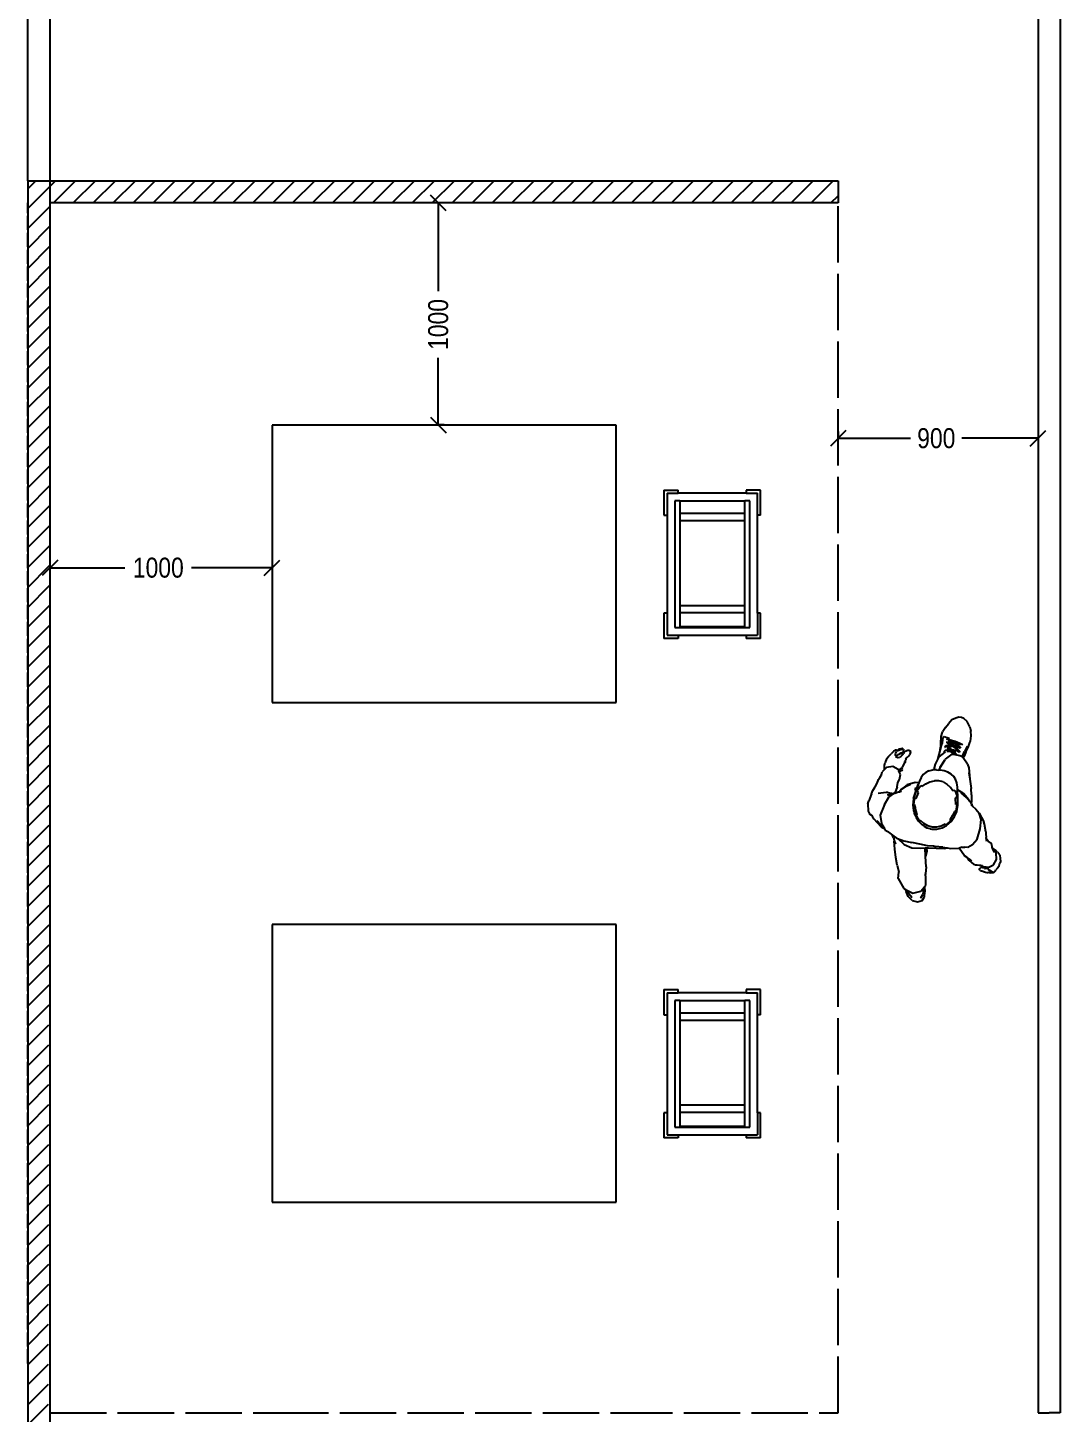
# Model space of a CAD drawing. Header units: millimetres. Extents: x -9564 to 48820, y -25359 to 24346.
# Drawn here: x 39041 to 43705, y -16585 to -10343 of the extents above; entities that cross this region are included whole.
import ezdxf

# ---------------------------------------------------------------- set-up
doc = ezdxf.new("R2010")
doc.units = ezdxf.units.MM
doc.header["$LTSCALE"] = 100
doc.linetypes.add('DASHED2', pattern=[0.762, 0.635, -0.127])
doc.linetypes.add('DASHEDX2', pattern=[3.048, 2.54, -0.508])
for name, color, linetype in [('Area proceso', 90, 'DASHEDX2'), ('Cotas secundarias', 81, 'Continuous'), ('Maquinas', 200, 'Continuous'), ('MUROS', 7, 'Continuous'), ('Personal', 20, 'Continuous'), ('Transporte semielaborado', 30, 'Continuous')]:
    doc.layers.add(name, color=color, linetype=linetype)
doc.styles.add('OpenSansCondensed-Light', font='OpenSansCondensed-Light.ttf')
doc.dimstyles.new('Cotas Mateo', dxfattribs={"dimtxt": 90, "dimasz": 70, "dimexe": 0.375, "dimexo": 0.125, "dimgap": 0.1, "dimtad": 1, "dimzin": 12, "dimdsep": 46, "dimtxsty": 'OpenSansCondensed-Light', "dimblk": 'OBLIQUE', "dimcen": 2.5, "dimazin": 3, "dimtfac": 0.5, "dimtmove": 2, "dimatfit": 3, "dimarcsym": 0})

# ---------------------------------------------------------------- blocks, each defined once
blk = doc.blocks.new('Bakery Trolley pl')
at = {"layer": 'Transporte semielaborado'}
for p, q in [((0.1804, 0.6253), (0.2371, 0.6253)), ((0.1804, 0.6253), (0.1804, 0.526)), ((0.2371, 0.6127), (0.1929, 0.6127)), ((0.1929, 0.526), (0.1929, 0.6127)), ((0.2371, 0.6127), (0.2371, 0.6253)), ((0.5048, 0.6127), (0.2371, 0.6127)), ((0.5048, 0.6127), (0.5048, 0.6253)), ((0.5048, 0.6253), (0.5615, 0.6253)), ((0.5489, 0.6127), (0.5048, 0.6127)), ((0.5489, 0.526), (0.5489, 0.6127)), ((0.5615, 0.526), (0.5615, 0.6253)), ((0.2229, 0.5827), (0.2229, 0.0827)), ((0.2429, 0.5827), (0.2229, 0.5827)), ((0.2429, 0.5827), (0.2429, 0.5798)), ((0.4989, 0.5827), (0.2429, 0.5827)), ((0.2429, 0.5798), (0.4989, 0.5798)), ((0.2429, 0.5798), (0.2429, 0.5245)), ((0.5189, 0.5827), (0.4989, 0.5827)), ((0.4989, 0.5798), (0.4989, 0.5827)), ((0.4989, 0.5245), (0.4989, 0.5798)), ((0.5189, 0.0827), (0.5189, 0.5827)), ((0.1804, 0.526), (0.1929, 0.526)), ((0.1929, 0.526), (0.1929, 0.1394)), ((0.2429, 0.5245), (0.4989, 0.5245)), ((0.2429, 0.5245), (0.2429, 0.4967)), ((0.2429, 0.4967), (0.4989, 0.4967)), ((0.2429, 0.4967), (0.2429, 0.1615)), ((0.4989, 0.4967), (0.4989, 0.5245)), ((0.4989, 0.1615), (0.4989, 0.4967)), ((0.5489, 0.526), (0.5615, 0.526)), ((0.5489, 0.1394), (0.5489, 0.526)), ((0.1804, 0.1394), (0.1929, 0.1394)), ((0.1804, 0.1394), (0.1804, 0.0402)), ((0.1929, 0.1394), (0.1929, 0.0527)), ((0.2429, 0.1615), (0.4989, 0.1615)), ((0.2429, 0.1615), (0.2429, 0.1325)), ((0.2429, 0.1325), (0.4989, 0.1325)), ((0.2429, 0.1325), (0.2429, 0.0827)), ((0.4989, 0.1325), (0.4989, 0.1615)), ((0.4989, 0.0827), (0.4989, 0.1325)), ((0.5615, 0.1394), (0.5489, 0.1394)), ((0.5489, 0.0527), (0.5489, 0.1394)), ((0.5615, 0.0402), (0.5615, 0.1394)), ((0.2229, 0.0827), (0.2429, 0.0827)), ((0.4989, 0.0827), (0.2429, 0.0827)), ((0.4989, 0.0827), (0.5189, 0.0827)), ((0.1804, 0.0402), (0.2371, 0.0402)), ((0.2371, 0.0527), (0.1929, 0.0527)), ((0.2371, 0.0402), (0.2371, 0.0527)), ((0.2371, 0.0527), (0.5048, 0.0527)), ((0.5048, 0.0527), (0.5048, 0.0402)), ((0.5489, 0.0527), (0.5048, 0.0527)), ((0.5615, 0.0402), (0.5048, 0.0402))]:
    blk.add_line(p, q, dxfattribs=at)
blk = doc.blocks.new('_OBLIQUE')
at = {"color": 0, "linetype": 'ByBlock'}
blk.add_line((-0.5, -0.5), (0.5, 0.5), dxfattribs=at)
blk = doc.blocks.new('*D56')
at = {"layer": 'Cotas secundarias', "color": 0, "lineweight": -2, "transparency": 16777216}
for p, q in [((39141.3, -12758.2), (39141.3, -12776.6)), ((39141.3, -12776.2), (39479, -12776.2)), ((40141.3, -12776.2), (39779.2, -12776.2)), ((40141.3, -12758.2), (40141.3, -12776.6))]:
    blk.add_line(p, q, dxfattribs=at)
at = {"layer": 'Defpoints', "color": 0, "transparency": 16777216}
for p in [(39141.3, -12758), (39141.3, -12776.2), (40141.3, -12758)]:
    blk.add_point(p, dxfattribs=at)
at = {"layer": 'Cotas secundarias', "color": 0, "lineweight": -2, "transparency": 16777216, "xscale": 70, "yscale": 70, "zscale": 70, "rotation": 180}
blk.add_blockref('_OBLIQUE', (39141.3, -12776.2), dxfattribs=at)
at = {"layer": 'Cotas secundarias', "color": 0, "lineweight": -2, "transparency": 16777216, "xscale": 70, "yscale": 70, "zscale": 70}
blk.add_blockref('_OBLIQUE', (40141.3, -12776.2), dxfattribs=at)
at = {"layer": 'Cotas secundarias', "color": 0, "transparency": 16777216, "insert": (39629.1, -12776.2), "char_height": 90, "attachment_point": 5, "style": 'OpenSansCondensed-Light'}
blk.add_mtext('1000', dxfattribs=at)
blk = doc.blocks.new('*D59')
at = {"layer": 'Cotas secundarias', "color": 0, "lineweight": -2, "transparency": 16777216}
for p, q in [((40916.2, -11133), (40889.6, -11133)), ((40890, -11133), (40890, -11530.1)), ((40890, -12133), (40890, -11830.3)), ((40916.2, -12133), (40889.6, -12133))]:
    blk.add_line(p, q, dxfattribs=at)
at = {"layer": 'Defpoints', "color": 0, "transparency": 16777216}
for p in [(40890, -11133), (40916.3, -11133), (40916.3, -12133)]:
    blk.add_point(p, dxfattribs=at)
at = {"layer": 'Cotas secundarias', "color": 0, "lineweight": -2, "transparency": 16777216, "xscale": 70, "yscale": 70, "zscale": 70}
for p, rotation in [((40890, -11133), 90), ((40890, -12133), 270)]:
    blk.add_blockref('_OBLIQUE', p, dxfattribs=dict(at, rotation=rotation))
at = {"layer": 'Cotas secundarias', "color": 0, "transparency": 16777216, "insert": (40890, -11680.2), "char_height": 90, "attachment_point": 5, "rotation": 90, "style": 'OpenSansCondensed-Light'}
blk.add_mtext('1000', dxfattribs=at)
blk = doc.blocks.new('*D60')
at = {"layer": 'Cotas secundarias', "color": 0, "lineweight": -2, "transparency": 16777216}
for p, q in [((42691.3, -12162.3), (42691.3, -12193.2)), ((43591.3, -12162.3), (43591.3, -12193.2)), ((42691.3, -12192.9), (43017.2, -12192.9)), ((43591.3, -12192.9), (43248.8, -12192.9))]:
    blk.add_line(p, q, dxfattribs=at)
at = {"layer": 'Defpoints', "color": 0, "transparency": 16777216}
for p in [(42691.3, -12162.2), (43591.3, -12162.2), (43591.3, -12192.9)]:
    blk.add_point(p, dxfattribs=at)
at = {"layer": 'Cotas secundarias', "color": 0, "lineweight": -2, "transparency": 16777216, "xscale": 70, "yscale": 70, "zscale": 70, "rotation": 180}
blk.add_blockref('_OBLIQUE', (42691.3, -12192.9), dxfattribs=at)
at = {"layer": 'Cotas secundarias', "color": 0, "lineweight": -2, "transparency": 16777216, "xscale": 70, "yscale": 70, "zscale": 70}
blk.add_blockref('_OBLIQUE', (43591.3, -12192.9), dxfattribs=at)
at = {"layer": 'Cotas secundarias', "color": 0, "transparency": 16777216, "insert": (43133, -12192.9), "char_height": 90, "attachment_point": 5, "style": 'OpenSansCondensed-Light'}
blk.add_mtext('900', dxfattribs=at)

msp = doc.modelspace()

# ---------------------------------------------------------------- hatches: boundary and pattern name
at = {"layer": 'Maquinas', "linetype": 'DASHED2', "true_color": 0xffffff}
h = msp.add_hatch(dxfattribs=at)
h.set_pattern_fill('ANSI31', scale=20)
h.paths.add_polyline_path([(39141.278, -17532.536), (39134.174, -17532.536), (39134.174, -16952.536), (39141.278, -11133.035), (42691.278, -11133.035), (42691.278, -11083.035), (42691.278, -11033.035), (39041.278, -11033.035), (39041.278, -20626.833), (39036.726, -22006.953), (43953.695, -22006.953), (43953.695, -21906.953), (39141.278, -21906.953)])

# ---------------------------------------------------------------- linework, layer by layer
for p, q in [((43691.278, -8333.035), (43691.278, -16583.035)), ((43591.278, -8383.035), (43591.278, -10534.09)), ((39141.278, -9201.125), (39141.278, -11133.035)), ((39041.278, -11033.035), (39041.278, -10133.035)), ((43591.278, -10534.09), (43591.278, -16104.857)), ((39041.278, -11033.035), (42691.278, -11033.035)), ((39041.278, -11033.035), (39041.278, -20626.833)), ((39141.278, -11133.035), (39141.278, -21906.953)), ((42691.278, -11133.035), (39141.278, -11133.035)), ((43591.278, -16104.857), (43591.278, -16583.035)), ((43591.278, -16583.035), (43641.278, -16583.035)), ((43691.278, -16583.035), (43641.278, -16583.035))]:
    msp.add_line(p, q)
at = {"linetype": 'DASHED2'}
for p, q in [((42691.278, -11033.035), (42691.278, -11083.035)), ((42691.278, -11083.035), (42691.278, -11133.035))]:
    msp.add_line(p, q, dxfattribs=at)
msp.add_lwpolyline([(39041.278, -11483.014), (39041.278, -15138.881)])
at = {"layer": 'Area proceso', "color": 3}
for p, q in [((42691.278, -16583.035), (42691.278, -11133.035)), ((39141.278, -16583.035), (40141.278, -16583.035)), ((40141.278, -16583.035), (41691.278, -16583.035)), ((41691.278, -16583.035), (42691.278, -16583.035))]:
    msp.add_line(p, q, dxfattribs=at)
at = {"layer": 'Maquinas'}
for p, q in [((41691.278, -12133.035), (40141.278, -12133.035)), ((40141.278, -12133.035), (40141.278, -13383.035)), ((41691.278, -13383.035), (41691.278, -12133.035)), ((40141.278, -13383.035), (41691.278, -13383.035)), ((41691.278, -14383.035), (40141.278, -14383.035)), ((40141.278, -14383.035), (40141.278, -15633.035)), ((41691.278, -15633.035), (41691.278, -14383.035)), ((40141.278, -15633.035), (41691.278, -15633.035))]:
    msp.add_line(p, q, dxfattribs=at)
at = {"layer": 'MUROS', "linetype": 'DASHED2'}
msp.add_line((39041.278, -16359.976), (39041.278, -11133.035), dxfattribs=at)
at = {"layer": 'Personal'}
for p, q in [((43174.84, -13495.614), (43188.492, -13478.339)), ((43203.326, -13461.172), (43188.492, -13478.339)), ((43221.266, -13452.98), (43203.326, -13461.172)), ((43234.932, -13449.525), (43221.266, -13452.98)), ((43246.316, -13450.813), (43234.932, -13449.525)), ((43256.838, -13455.7), (43246.316, -13450.813)), ((43272.787, -13469.241), (43256.838, -13455.7)), ((43284.726, -13492.152), (43272.787, -13469.241)), ((43154.214, -13566.163), (43154.817, -13535.512)), ((43154.817, -13535.512), (43161.128, -13516.548)), ((43161.023, -13565.299), (43164.592, -13540.902)), ((43161.128, -13516.548), (43162.704, -13513.449)), ((43174.84, -13495.614), (43162.704, -13513.449)), ((43164.592, -13540.902), (43170.694, -13536.774)), ((43170.694, -13536.774), (43183.871, -13541.563)), ((43191.786, -13546.12), (43183.871, -13541.563)), ((43284.726, -13492.152), (43288.394, -13512.622)), ((43287.498, -13556.619), (43289.708, -13532.894)), ((43289.708, -13532.894), (43288.394, -13512.622)), ((42939.06, -13604.624), (42932.798, -13611.323)), ((42942.078, -13601.493), (42939.06, -13604.624)), ((42942.078, -13601.493), (42947.32, -13598.044)), ((42953.158, -13597.965), (42947.32, -13598.044)), ((42950.33, -13611.126), (42954.189, -13604.338)), ((42953.158, -13597.965), (42958.107, -13596.96)), ((42956.206, -13601.109), (42954.189, -13604.338)), ((42959.629, -13600.127), (42956.206, -13601.109)), ((42962.991, -13594.543), (42958.107, -13596.96)), ((42964.944, -13598.489), (42959.629, -13600.127)), ((42967.209, -13593.68), (42962.991, -13594.543)), ((42969.845, -13596.661), (42964.944, -13598.489)), ((42971.052, -13592.927), (42967.209, -13593.68)), ((42972.825, -13595.764), (42969.845, -13596.661)), ((42974.593, -13591.859), (42971.052, -13592.927)), ((42976.235, -13595.395), (42972.825, -13595.764)), ((42975.524, -13591.121), (42974.593, -13591.859)), ((42975.788, -13591.499), (42974.593, -13591.859)), ((42975.524, -13591.121), (42978.639, -13590.639)), ((42981.152, -13594.132), (42976.235, -13595.395)), ((42980.967, -13590.888), (42978.639, -13590.639)), ((42984.348, -13593.522), (42980.967, -13590.888)), ((42984.348, -13593.522), (42981.152, -13594.132)), ((42982.964, -13606.567), (42985.403, -13604.383)), ((42985.27, -13594.605), (42984.348, -13593.522)), ((42985.27, -13594.605), (42986.887, -13598.393)), ((42985.403, -13604.383), (42985.934, -13601.668)), ((42986.887, -13598.393), (42985.934, -13601.668)), ((42985.934, -13601.668), (42986.454, -13599.013)), ((42990.38, -13605.762), (42994.674, -13602.341)), ((42994.674, -13602.341), (42999.977, -13599.323)), ((42999.977, -13599.323), (43004.708, -13597.596)), ((43004.708, -13597.596), (43009.982, -13597.196)), ((43009.982, -13597.196), (43015.809, -13600.732)), ((43016.233, -13603.663), (43015.62, -13601.105)), ((43015.809, -13600.732), (43016.233, -13603.663)), ((43017.074, -13607.177), (43016.233, -13603.663)), ((43149.831, -13594.382), (43138.17, -13640.208)), ((43149.831, -13594.382), (43153.315, -13578.935)), ((43153.805, -13583.948), (43149.831, -13594.382)), ((43153.315, -13578.935), (43154.214, -13566.163)), ((43153.315, -13578.935), (43154.628, -13573.112)), ((43153.805, -13583.948), (43161.023, -13565.299)), ((43155.541, -13566.165), (43154.628, -13573.112)), ((43154.628, -13573.112), (43156.097, -13566.598)), ((43168.213, -13603.259), (43168.203, -13607.174)), ((43168.587, -13602.227), (43168.213, -13603.259)), ((43168.596, -13603.38), (43168.5, -13603.35)), ((43172.794, -13599.547), (43168.587, -13602.227)), ((43173.667, -13604.679), (43171.706, -13606.257)), ((43172.071, -13580.519), (43172.064, -13581.456)), ((43172.064, -13581.456), (43172.095, -13584.629)), ((43172.123, -13581.466), (43172.064, -13581.456)), ((43176.041, -13578.025), (43172.071, -13580.519)), ((43172.095, -13584.629), (43173.544, -13584.835)), ((43182.744, -13597.667), (43172.794, -13599.547)), ((43175.169, -13583.757), (43174.477, -13584.165)), ((43178.041, -13582.037), (43175.169, -13583.757)), ((43187.024, -13576.483), (43176.041, -13578.025)), ((43180.649, -13563.378), (43177.169, -13563.81)), ((43186.624, -13580.82), (43178.041, -13582.037)), ((43179.138, -13548.078), (43179.03, -13548.358)), ((43181.98, -13549.009), (43179.138, -13548.078)), ((43180.273, -13603.62), (43179.954, -13603.674)), ((43180.314, -13603.628), (43180.273, -13603.62)), ((43181.208, -13603.46), (43180.314, -13603.628)), ((43188.31, -13563.571), (43180.649, -13563.378)), ((43181.208, -13603.46), (43181.121, -13603.79)), ((43188.944, -13602.139), (43181.208, -13603.46)), ((43190.376, -13551.155), (43181.98, -13549.009)), ((43200.675, -13605.919), (43182.071, -13603.816)), ((43182.459, -13566.578), (43182.268, -13566.601)), ((43185.504, -13566.631), (43182.459, -13566.578)), ((43186.312, -13584.211), (43182.744, -13597.667)), ((43188.45, -13596.589), (43182.744, -13597.667)), ((43186.624, -13580.82), (43186.312, -13584.211)), ((43193.249, -13579.881), (43186.624, -13580.82)), ((43187.932, -13566.648), (43187.024, -13576.483)), ((43192.594, -13575.701), (43187.024, -13576.483)), ((43197.108, -13566.833), (43188.152, -13566.677)), ((43198.719, -13591.688), (43188.163, -13586.075)), ((43189.735, -13554.586), (43188.31, -13563.571)), ((43196.362, -13563.773), (43188.31, -13563.571)), ((43197.158, -13595.901), (43188.45, -13596.589)), ((43202.273, -13601.096), (43188.944, -13602.139)), ((43190.238, -13591.768), (43196.87, -13595.608)), ((43191.786, -13546.12), (43190.376, -13551.155)), ((43195.538, -13552.474), (43190.376, -13551.155)), ((43195.259, -13556.317), (43190.666, -13555.04)), ((43199.073, -13572.113), (43192.114, -13569.541)), ((43192.594, -13575.701), (43198.679, -13575.722)), ((43194.704, -13559.019), (43192.691, -13558.111)), ((43193.249, -13579.881), (43206.421, -13579.972)), ((43206.944, -13563.84), (43194.704, -13559.019)), ((43216.715, -13561.725), (43195.259, -13556.317)), ((43217.53, -13558.211), (43195.538, -13552.474)), ((43202.084, -13564.32), (43196.362, -13563.773)), ((43197.158, -13595.901), (43196.87, -13595.608)), ((43211.23, -13567.98), (43197.108, -13566.833)), ((43202.551, -13595.476), (43197.158, -13595.901)), ((43198.679, -13575.722), (43197.735, -13575.334)), ((43198.679, -13575.722), (43198.731, -13575.751)), ((43202.551, -13595.476), (43198.719, -13591.688)), ((43198.731, -13575.751), (43206.244, -13575.811)), ((43206.244, -13575.811), (43199.073, -13572.113)), ((43210.169, -13565.092), (43202.084, -13564.32)), ((43203.766, -13600.979), (43202.273, -13601.096)), ((43208.507, -13607.426), (43202.273, -13601.096)), ((43204.277, -13595.339), (43202.551, -13595.476)), ((43208.137, -13601.806), (43203.766, -13600.979)), ((43204.277, -13595.339), (43220.457, -13598.6)), ((43206.244, -13575.811), (43207.972, -13575.825)), ((43206.421, -13579.972), (43211.038, -13582.507)), ((43206.421, -13579.972), (43207.698, -13579.981)), ((43210.169, -13565.092), (43206.944, -13563.84)), ((43208.447, -13580.202), (43207.698, -13579.981)), ((43222.895, -13580.23), (43207.972, -13575.825)), ((43209.15, -13601.998), (43208.923, -13601.773)), ((43218.381, -13603.744), (43209.15, -13601.998)), ((43218.385, -13611.125), (43209.15, -13601.998)), ((43212.102, -13565.277), (43210.169, -13565.092)), ((43224.362, -13595.043), (43211.038, -13582.507)), ((43212.244, -13568.062), (43211.23, -13567.98)), ((43212.102, -13565.277), (43227.787, -13568.737)), ((43215.996, -13568.919), (43212.244, -13568.062)), ((43216.452, -13582.563), (43214.6, -13580.913)), ((43221.511, -13584.056), (43216.452, -13582.563)), ((43226.684, -13591.683), (43216.452, -13582.563)), ((43237.398, -13570.228), (43216.715, -13561.725)), ((43239.198, -13567.235), (43217.53, -13558.211)), ((43220.56, -13604.326), (43218.381, -13603.744)), ((43218.791, -13571.25), (43218.876, -13571.285)), ((43230.424, -13579.423), (43218.876, -13571.285)), ((43230.656, -13601.797), (43220.457, -13598.6)), ((43222.13, -13570.319), (43221.282, -13569.757)), ((43225.864, -13586), (43221.511, -13584.056)), ((43226.45, -13571.305), (43222.13, -13570.319)), ((43232.704, -13577.323), (43222.13, -13570.319)), ((43237.486, -13587.155), (43222.895, -13580.23)), ((43230.656, -13601.797), (43224.362, -13595.043)), ((43226.45, -13571.305), (43230.08, -13572.478)), ((43238.805, -13604.023), (43226.684, -13591.683)), ((43227.787, -13568.737), (43237.719, -13571.465)), ((43232.477, -13588.954), (43228.581, -13587.213)), ((43241.369, -13588.742), (43230.424, -13579.423)), ((43235.307, -13606.788), (43230.656, -13601.797)), ((43244.189, -13586.81), (43232.704, -13577.323)), ((43243.618, -13573.704), (43237.398, -13570.228)), ((43237.486, -13587.155), (43238.358, -13587.558)), ((43239.945, -13606.853), (43238.805, -13604.023)), ((43250.808, -13573.633), (43239.198, -13567.235)), ((43241.369, -13588.742), (43241.76, -13589.259)), ((43245.771, -13588.617), (43244.189, -13586.81)), ((43249.86, -13627.332), (43260.338, -13603.275)), ((43250.14, -13627.724), (43261.093, -13605.354)), ((43252.501, -13574.81), (43250.808, -13573.633)), ((43272.559, -13579.161), (43260.338, -13603.275)), ((43266.06, -13606.64), (43278.259, -13580.94)), ((43278.259, -13580.94), (43284.641, -13563.868)), ((43284.641, -13563.868), (43287.498, -13556.619)), ((43284.641, -13563.868), (43285.969, -13560.314)), ((42899.819, -13676.897), (42900.481, -13665.117)), ((42900.481, -13665.117), (42901.443, -13660.091)), ((42900.481, -13665.117), (42901.344, -13660.205)), ((42901.344, -13660.205), (42901.486, -13659.867)), ((42901.344, -13660.205), (42901.443, -13660.091)), ((42901.443, -13660.091), (42901.486, -13659.867)), ((42901.486, -13659.867), (42902.79, -13653.05)), ((42909.515, -13635.979), (42902.79, -13653.05)), ((42909.515, -13635.979), (42917.847, -13626.149)), ((42917.847, -13626.149), (42929.711, -13613.628)), ((42932.798, -13611.323), (42929.711, -13613.628)), ((42950.33, -13611.126), (42948.88, -13612.97)), ((42949.484, -13621.164), (42948.88, -13612.97)), ((42955.615, -13629.252), (42949.484, -13621.164)), ((42949.966, -13627.239), (42955.615, -13629.252)), ((42955.4, -13625.275), (42954.499, -13619.346)), ((42955.4, -13625.275), (42958.919, -13619.201)), ((42955.893, -13628.514), (42955.4, -13625.275)), ((42955.615, -13629.252), (42956.873, -13629.7)), ((42956.873, -13629.7), (42955.893, -13628.514)), ((42956.873, -13629.7), (42958.692, -13630.348)), ((42960.561, -13628.747), (42958.692, -13630.348)), ((42958.692, -13630.348), (42961.323, -13631.285)), ((42959.107, -13618.743), (42958.919, -13619.201)), ((42959.887, -13616.843), (42959.107, -13618.743)), ((42962.812, -13617.35), (42959.107, -13618.743)), ((42961.236, -13631.32), (42961.323, -13631.285)), ((42961.323, -13631.285), (42968.175, -13628.594)), ((42962.812, -13617.35), (42966.024, -13615.154)), ((42966.024, -13615.154), (42968.803, -13613.255)), ((42967.239, -13614.992), (42966.024, -13615.154)), ((42973.219, -13613.641), (42967.239, -13614.992)), ((42973.309, -13625.721), (42968.175, -13628.594)), ((42969.376, -13612.652), (42968.803, -13613.255)), ((42972.043, -13609.848), (42969.376, -13612.652)), ((42971.616, -13612.174), (42969.376, -13612.652)), ((42975.384, -13610.742), (42971.616, -13612.174)), ((42977.035, -13612.799), (42973.219, -13613.641)), ((42979.487, -13620.587), (42973.309, -13625.721)), ((42978.001, -13609.747), (42975.384, -13610.742)), ((42975.576, -13610.774), (42975.384, -13610.742)), ((42975.576, -13610.774), (42978.898, -13613.126)), ((42978.898, -13613.126), (42977.035, -13612.799)), ((42982.964, -13606.567), (42978.001, -13609.747)), ((42978.898, -13613.126), (42980.953, -13616.887)), ((42979.487, -13620.587), (42980.371, -13619.253)), ((42980.324, -13674.4), (42988.425, -13660.106)), ((42980.371, -13619.253), (42983.093, -13615.142)), ((42980.953, -13616.887), (42980.371, -13619.253)), ((42983.093, -13615.142), (42984.828, -13612.352)), ((42986.75, -13609.827), (42984.828, -13612.352)), ((42990.38, -13605.762), (42986.75, -13609.827)), ((42988.425, -13660.106), (42989.356, -13656.471)), ((42989.356, -13656.471), (42991.064, -13649.802)), ((42990.433, -13655.858), (42989.356, -13656.471)), ((42992.377, -13652.547), (42990.433, -13655.858)), ((42991.064, -13649.802), (42992.153, -13647.79)), ((42991.064, -13649.802), (42991.127, -13649.564)), ((42992.148, -13647.741), (42992.274, -13647.567)), ((42992.148, -13647.741), (42992.153, -13647.79)), ((42992.153, -13647.79), (42992.251, -13648.66)), ((42992.267, -13647.528), (42993.11, -13646.022)), ((42992.267, -13647.528), (42992.274, -13647.567)), ((42992.274, -13647.567), (42992.478, -13648.658)), ((42992.478, -13648.658), (42992.377, -13652.547)), ((42993.11, -13646.022), (42995.589, -13640.551)), ((42996.291, -13636.799), (42995.589, -13640.551)), ((42996.291, -13636.799), (42997.89, -13634.217)), ((42996.503, -13635.667), (42996.291, -13636.799)), ((42997.89, -13634.217), (43002.472, -13629.774)), ((43002.472, -13629.774), (43004.633, -13627.741)), ((43010.066, -13622.709), (43004.633, -13627.741)), ((43010.066, -13622.709), (43012.517, -13618.519)), ((43014.033, -13615.565), (43012.517, -13618.519)), ((43015.941, -13611.718), (43014.033, -13615.565)), ((43017.074, -13607.177), (43015.941, -13611.718)), ((43127.549, -13661.122), (43123.266, -13676.707)), ((43138.17, -13640.208), (43127.549, -13661.122)), ((43144.153, -13628.426), (43138.17, -13640.208)), ((43171.496, -13606.378), (43144.153, -13628.426)), ((43149.776, -13675.996), (43163.332, -13655.177)), ((43150.97, -13674.648), (43173.309, -13639.856)), ((43163.211, -13655.28), (43163.332, -13655.177)), ((43163.332, -13655.177), (43173.309, -13639.856)), ((43168.203, -13607.174), (43168.804, -13607.324)), ((43171.706, -13606.257), (43171.496, -13606.378)), ((43174.485, -13638.033), (43173.309, -13639.856)), ((43174.485, -13638.033), (43204.926, -13615.934)), ((43216.002, -13617.61), (43200.675, -13605.919)), ((43204.926, -13615.934), (43216.002, -13617.61)), ((43215.833, -13615.226), (43208.507, -13607.426)), ((43216.187, -13615.225), (43208.507, -13607.426)), ((43217.927, -13617.902), (43215.833, -13615.226)), ((43216.002, -13617.61), (43217.927, -13617.902)), ((43217.927, -13617.902), (43224.753, -13618.935)), ((43224.753, -13618.935), (43218.385, -13611.125)), ((43224.753, -13618.935), (43238.634, -13621.037)), ((43235.307, -13606.788), (43235.997, -13608.631)), ((43238.634, -13621.037), (43247.715, -13624.333)), ((43249.86, -13627.332), (43247.715, -13624.333)), ((43250.14, -13627.724), (43249.86, -13627.332)), ((43253.532, -13632.466), (43250.14, -13627.724)), ((43253.679, -13632.185), (43253.532, -13632.466)), ((43253.688, -13632.684), (43253.532, -13632.466)), ((43256.657, -13627.283), (43253.688, -13632.684)), ((43274.068, -13661.181), (43253.688, -13632.684)), ((43266.06, -13606.64), (43256.657, -13627.283)), ((43274.068, -13661.181), (43280.088, -13677.717)), ((42866.516, -13746.48), (42873.471, -13730.201)), ((42873.471, -13730.201), (42878.538, -13720.896)), ((42878.538, -13720.896), (42885.715, -13708.857)), ((42885.715, -13708.857), (42889.382, -13695.015)), ((42899.847, -13684.608), (42889.382, -13695.015)), ((42899.982, -13682.79), (42899.819, -13676.897)), ((42908.766, -13675.739), (42899.847, -13684.608)), ((42899.847, -13684.608), (42899.982, -13682.79)), ((42899.982, -13682.79), (42900.062, -13681.708)), ((42936.876, -13671.99), (42908.766, -13675.739)), ((42962.065, -13684.498), (42936.876, -13671.99)), ((42960.502, -13743.804), (42966.846, -13729.812)), ((42963.833, -13688.906), (42962.065, -13684.498)), ((42963.833, -13688.906), (42969.444, -13685.203)), ((42964.72, -13691.118), (42963.833, -13688.906)), ((42964.72, -13691.118), (42969.444, -13685.203)), ((42965.029, -13691.891), (42964.72, -13691.118)), ((42965.404, -13691.959), (42965.029, -13691.891)), ((42971.443, -13707.889), (42965.029, -13691.891)), ((42965.404, -13691.959), (42972.44, -13691.7)), ((42966.846, -13729.812), (42971.443, -13707.889)), ((42969.444, -13685.203), (42975.614, -13679.076)), ((42978.084, -13689.698), (42972.44, -13691.7)), ((42975.614, -13679.076), (42975.925, -13678.768)), ((42978.882, -13680.572), (42975.614, -13679.076)), ((42975.925, -13678.768), (42980.324, -13674.4)), ((42977.754, -13679.6), (42975.925, -13678.768)), ((42977.754, -13679.6), (42978.882, -13680.572)), ((42978.084, -13689.698), (42980.129, -13684.682)), ((42980.129, -13684.682), (42978.882, -13680.572)), ((43064.186, -13721.425), (43057.177, -13737.543)), ((43064.458, -13720.947), (43057.51, -13737.025)), ((43064.186, -13721.425), (43064.458, -13720.947)), ((43074.286, -13707.422), (43064.458, -13720.947)), ((43073.969, -13707.682), (43064.458, -13720.947)), ((43074.286, -13707.422), (43073.969, -13707.682)), ((43086.003, -13697.806), (43074.286, -13707.422)), ((43100.076, -13691.133), (43086.003, -13697.806)), ((43100.076, -13691.133), (43117.511, -13686.956)), ((43122.203, -13686.852), (43117.511, -13686.956)), ((43123.266, -13676.707), (43122.203, -13686.852)), ((43133.913, -13686.581), (43122.203, -13686.852)), ((43133.991, -13686.589), (43133.913, -13686.581)), ((43133.991, -13686.589), (43144.305, -13687.134)), ((43144.305, -13687.134), (43144.426, -13686.377)), ((43151.868, -13687.533), (43144.305, -13687.134)), ((43149.776, -13675.996), (43144.761, -13686.128)), ((43168.135, -13691.485), (43151.868, -13687.533)), ((43184.944, -13696.978), (43168.135, -13691.485)), ((43199.554, -13705.446), (43184.944, -13696.978)), ((43211.913, -13716.545), (43199.554, -13705.446)), ((43220.206, -13728.838), (43211.913, -13716.545)), ((43225.807, -13744.955), (43220.206, -13728.838)), ((43280.017, -13699.092), (43284.23, -13728.653)), ((43280.088, -13677.717), (43284.23, -13728.653)), ((43284.23, -13728.653), (43290.212, -13770.629)), ((42841.413, -13794.502), (42847.435, -13779.252)), ((42847.435, -13779.252), (42857.427, -13763.269)), ((42857.427, -13763.269), (42866.516, -13746.48)), ((42871.338, -13791.396), (42907.772, -13786.388)), ((42907.772, -13786.388), (42913.895, -13786.46)), ((42913.895, -13786.46), (42924.144, -13791.73)), ((42924.144, -13791.73), (42917.834, -13790.134)), ((42919.099, -13808.979), (42944.617, -13791.316)), ((42931.5, -13793.589), (42924.144, -13791.73)), ((42944.617, -13791.316), (42934.611, -13794.45)), ((42944.617, -13791.316), (42946.655, -13790.724)), ((42946.655, -13790.724), (42947.476, -13786.086)), ((42946.655, -13790.724), (42946.82, -13790.676)), ((42950.542, -13778.862), (42946.82, -13790.676)), ((42946.82, -13790.676), (42962.574, -13786.099)), ((42956.768, -13762.832), (42950.542, -13778.862)), ((42956.768, -13762.832), (42960.502, -13743.804)), ((42962.574, -13786.099), (42966.738, -13784.813)), ((42974.583, -13775.105), (42966.738, -13784.813)), ((42966.738, -13784.813), (42970.324, -13783.706)), ((42970.324, -13783.706), (42976.635, -13779.081)), ((42970.324, -13783.706), (42975.681, -13782.053)), ((43002.531, -13753.892), (42974.583, -13775.105)), ((42991.252, -13764.183), (42974.583, -13775.105)), ((43016.493, -13751.861), (42991.252, -13764.183)), ((43037.525, -13744.051), (43002.531, -13753.892)), ((43030.992, -13816.071), (43042.099, -13779.908)), ((43040.932, -13783.547), (43030.992, -13816.071)), ((43045.182, -13770.84), (43037.087, -13769.933)), ((43037.087, -13769.933), (43040.932, -13783.547)), ((43054.693, -13744.077), (43037.525, -13744.051)), ((43041.92, -13780.314), (43040.932, -13783.547)), ((43050.903, -13790.204), (43041.612, -13815.086)), ((43042.099, -13779.908), (43041.92, -13780.314)), ((43042.099, -13779.908), (43051.83, -13751.858)), ((43045.182, -13770.84), (43042.099, -13779.908)), ((43051.576, -13752.274), (43045.182, -13770.84)), ((43046.433, -13779.195), (43061.667, -13758.345)), ((43046.901, -13781.497), (43046.433, -13779.195)), ((43046.901, -13781.497), (43050.903, -13790.204)), ((43054.693, -13744.077), (43051.576, -13752.274)), ((43057.51, -13737.025), (43051.83, -13751.858)), ((43057.177, -13737.543), (43054.693, -13744.077)), ((43061.667, -13758.345), (43063.401, -13756.357)), ((43063.401, -13756.357), (43071.567, -13760.077)), ((43071.567, -13760.077), (43086.58, -13749.228)), ((43086.58, -13749.228), (43104.581, -13740.079)), ((43104.581, -13740.079), (43124.993, -13735.07)), ((43145.069, -13735.477), (43124.993, -13735.07)), ((43164.395, -13740.94), (43145.069, -13735.477)), ((43164.395, -13740.94), (43182.473, -13751.668)), ((43197.013, -13765.667), (43182.473, -13751.668)), ((43208.2, -13780.41), (43197.013, -13765.667)), ((43216.902, -13779.213), (43208.2, -13780.41)), ((43216.902, -13779.213), (43218.344, -13781.677)), ((43218.344, -13781.677), (43226.878, -13806.046)), ((43228.019, -13763.683), (43225.807, -13744.955)), ((43228.019, -13763.683), (43228.071, -13764.224)), ((43228.556, -13771.626), (43228.071, -13764.224)), ((43228.889, -13776.557), (43228.556, -13771.626)), ((43256.131, -13793.56), (43228.889, -13776.557)), ((43229.002, -13778.233), (43228.889, -13776.557)), ((43230.247, -13807.925), (43229.002, -13778.233)), ((43269.54, -13810.609), (43245.263, -13790.054)), ((43291.763, -13798.928), (43290.212, -13770.629)), ((42824.129, -13839.382), (42828.943, -13825.351)), ((42824.129, -13839.382), (42826.67, -13871.818)), ((42841.413, -13794.502), (42828.943, -13825.351)), ((42899.334, -13842.008), (42880.444, -13889.878)), ((42899.334, -13842.008), (42919.099, -13808.979)), ((42925.247, -13797.382), (42911.469, -13800.547)), ((42925.247, -13797.382), (42913.056, -13801.201)), ((42934.611, -13794.45), (42925.247, -13797.382)), ((42934.611, -13794.45), (42931.5, -13793.589)), ((43030.924, -13816.236), (43028.043, -13844.857)), ((43028.043, -13844.857), (43028.088, -13844.915)), ((43030.992, -13816.071), (43028.088, -13844.915)), ((43028.088, -13844.915), (43030.896, -13869.503)), ((43028.088, -13844.915), (43030.816, -13869.37)), ((43030.992, -13816.071), (43030.924, -13816.236)), ((43032.177, -13843.661), (43035.322, -13817.924)), ((43032.709, -13844.961), (43032.177, -13843.661)), ((43037.348, -13847.483), (43032.709, -13844.961)), ((43035.322, -13817.924), (43035.728, -13816.812)), ((43041.612, -13815.086), (43035.728, -13816.812)), ((43040.406, -13867.295), (43037.348, -13847.483)), ((43219.201, -13815.245), (43219.036, -13812.562)), ((43225.28, -13808.041), (43219.201, -13815.245)), ((43220.827, -13841.749), (43219.201, -13815.245)), ((43220.827, -13841.749), (43225.747, -13845.09)), ((43226.09, -13846.307), (43221.579, -13871.85)), ((43224.809, -13874.187), (43230.437, -13845.745)), ((43225.28, -13808.041), (43225.263, -13807.981)), ((43226.878, -13806.046), (43225.28, -13808.041)), ((43225.747, -13845.09), (43226.09, -13846.307)), ((43230.437, -13845.745), (43230.247, -13807.925)), ((43279.925, -13821.984), (43256.131, -13793.56)), ((43279.925, -13821.984), (43269.54, -13810.609)), ((43282.286, -13827.139), (43269.54, -13810.609)), ((43282.286, -13827.139), (43279.925, -13821.984)), ((43289.912, -13837.03), (43282.286, -13827.139)), ((43288.618, -13841.687), (43295.322, -13848.173)), ((43291.105, -13829.011), (43289.912, -13837.03)), ((43292.261, -13840.076), (43289.912, -13837.03)), ((43291.763, -13798.928), (43291.105, -13829.011)), ((43292.261, -13840.076), (43295.322, -13848.173)), ((43295.322, -13848.173), (43311.504, -13863.828)), ((42826.67, -13871.818), (42832.674, -13884.754)), ((42842.115, -13892.686), (42832.674, -13884.754)), ((42832.674, -13884.754), (42835.903, -13887.408)), ((42842.005, -13892.506), (42835.903, -13887.408)), ((42840.08, -13889.347), (42842.005, -13892.506)), ((42842.005, -13892.506), (42842.115, -13892.686)), ((42842.115, -13892.686), (42845.506, -13898.251)), ((42845.506, -13898.251), (42851.38, -13907.365)), ((42885.669, -13944.772), (42851.38, -13907.365)), ((42865.084, -13913.886), (42867.811, -13919.217)), ((42880.444, -13889.878), (42886.142, -13928.714)), ((43030.816, -13869.37), (43030.896, -13869.503)), ((43030.896, -13869.503), (43034.466, -13880.499)), ((43034.468, -13880.528), (43034.466, -13880.499)), ((43034.857, -13885.786), (43034.468, -13880.528)), ((43034.468, -13880.528), (43037.485, -13889.744)), ((43037.485, -13889.744), (43034.857, -13885.786)), ((43037.511, -13889.784), (43037.485, -13889.744)), ((43037.511, -13889.784), (43039.113, -13894.717)), ((43039.113, -13894.717), (43039.15, -13894.778)), ((43039.185, -13894.887), (43039.15, -13894.778)), ((43039.185, -13894.887), (43042.987, -13901.167)), ((43046.542, -13888.116), (43040.406, -13867.295)), ((43046.542, -13888.116), (43042.665, -13893.343)), ((43043.905, -13895.405), (43042.665, -13893.343)), ((43042.987, -13901.167), (43053.046, -13917.916)), ((43042.987, -13901.167), (43053.227, -13918.085)), ((43043.905, -13895.405), (43056.065, -13915.391)), ((43056.065, -13915.391), (43061.681, -13914.125)), ((43056.961, -13914.823), (43057.106, -13914.936)), ((43057.367, -13914.822), (43057.217, -13914.713)), ((43057.217, -13914.713), (43057.341, -13914.833)), ((43076.265, -13927.789), (43061.681, -13914.125)), ((43206.779, -13892.065), (43194.849, -13910.205)), ((43196.817, -13916.29), (43194.849, -13910.205)), ((43196.817, -13916.29), (43195.595, -13917.989)), ((43199.616, -13918.746), (43214.954, -13896.886)), ((43215.48, -13873.992), (43206.779, -13892.065)), ((43214.954, -13896.886), (43224.809, -13874.187)), ((43220.434, -13872.894), (43215.48, -13873.992)), ((43221.579, -13871.85), (43220.434, -13872.894)), ((43311.504, -13863.828), (43326.559, -13882.128)), ((43335.267, -13910.597), (43326.559, -13882.128)), ((43326.559, -13882.128), (43346.701, -13920.002)), ((43330.796, -13951.612), (43335.267, -13910.597)), ((42893.673, -13948.334), (42867.811, -13919.217)), ((42893.673, -13948.334), (42885.669, -13944.772)), ((42900.577, -13952.386), (42886.142, -13928.714)), ((42896.79, -13951.843), (42893.673, -13948.334)), ((42900.577, -13952.386), (42896.79, -13951.843)), ((42906.286, -13961.749), (42900.577, -13952.386)), ((42918.441, -13966.509), (42906.286, -13961.749)), ((42918.441, -13966.509), (42936.131, -13980.244)), ((43053.046, -13917.916), (43053.227, -13918.085)), ((43053.227, -13918.085), (43069.737, -13934.742)), ((43053.227, -13918.085), (43069.481, -13934.566)), ((43069.737, -13934.742), (43069.481, -13934.566)), ((43069.737, -13934.742), (43078.836, -13940.153)), ((43094.885, -13938.611), (43076.265, -13927.789)), ((43078.836, -13940.153), (43090.54, -13947.141)), ((43090.767, -13947.247), (43090.54, -13947.141)), ((43090.767, -13947.247), (43104.366, -13951.099)), ((43114.039, -13943.944), (43094.885, -13938.611)), ((43104.44, -13952.072), (43104.366, -13951.099)), ((43104.366, -13951.099), (43105.659, -13951.465)), ((43105.734, -13952.419), (43104.44, -13952.072)), ((43105.659, -13951.465), (43105.734, -13952.419)), ((43105.659, -13951.465), (43107.032, -13951.854)), ((43105.734, -13952.419), (43107.032, -13951.854)), ((43107.032, -13951.854), (43112.439, -13953.385)), ((43112.439, -13953.385), (43117.507, -13953.484)), ((43133.922, -13944.428), (43114.039, -13943.944)), ((43117.507, -13953.484), (43118.525, -13954.32)), ((43117.507, -13953.484), (43118.853, -13953.511)), ((43118.525, -13954.32), (43118.853, -13953.511)), ((43119.84, -13954.356), (43118.525, -13954.32)), ((43118.853, -13953.511), (43120.17, -13953.537)), ((43120.17, -13953.537), (43119.84, -13954.356)), ((43120.17, -13953.537), (43134.98, -13953.827)), ((43154.866, -13939.486), (43133.922, -13944.428)), ((43134.98, -13953.827), (43158.764, -13948.001)), ((43172.804, -13930.671), (43154.866, -13939.486)), ((43158.764, -13948.001), (43179.42, -13936.852)), ((43172.804, -13930.671), (43177.55, -13933.482)), ((43195.595, -13917.989), (43177.55, -13933.482)), ((43179.42, -13936.852), (43199.616, -13918.746)), ((43316.481, -13998.813), (43330.796, -13951.612)), ((43349.826, -13931.257), (43346.701, -13920.002)), ((43355.898, -13965.05), (43349.826, -13931.257)), ((43355.898, -13965.05), (43356.731, -13974.831)), ((43356.731, -13974.831), (43357.748, -13991.455)), ((42939.005, -13989.152), (42936.131, -13980.244)), ((42936.131, -13980.244), (42952.122, -13992.66)), ((42939.005, -13989.152), (42941.403, -13996.472)), ((42941.403, -13996.472), (42942.957, -14007.1)), ((42941.403, -13996.472), (42943.988, -14004.366)), ((42946.114, -14043.991), (42942.957, -14007.1)), ((42943.988, -14004.366), (42949.367, -14020.932)), ((42952.122, -13992.66), (42958.732, -13995.166)), ((42958.732, -13995.166), (42959.223, -13995.829)), ((42958.732, -13995.166), (42986.869, -14005.837)), ((42959.223, -13995.829), (42988.163, -14022.083)), ((42986.869, -14005.837), (43023.564, -14013.828)), ((42988.163, -14022.083), (43023.47, -14037.058)), ((43023.47, -14037.058), (43061.631, -14038.984)), ((43059.121, -14021.679), (43023.564, -14013.828)), ((43093.314, -14028.151), (43059.121, -14021.679)), ((43061.631, -14038.984), (43082.709, -14038.238)), ((43082.709, -14038.238), (43089.084, -14038.013)), ((43084.808, -14075.294), (43082.709, -14038.238)), ((43089.084, -14038.013), (43097.366, -14037.72)), ((43089.084, -14038.013), (43090.098, -14051.987)), ((43120.687, -14030.607), (43093.314, -14028.151)), ((43097.366, -14037.72), (43132.036, -14038.648)), ((43131.087, -14032.59), (43120.687, -14030.607)), ((43127.392, -14031.208), (43120.687, -14030.607)), ((43163.052, -14034.247), (43127.392, -14031.208)), ((43132.036, -14038.648), (43169.622, -14040.663)), ((43163.052, -14034.247), (43181.923, -14037.283)), ((43169.622, -14040.663), (43181.923, -14037.283)), ((43181.923, -14037.283), (43198.558, -14039.959)), ((43198.558, -14039.959), (43234.855, -14039.21)), ((43236.289, -14038.801), (43234.855, -14039.21)), ((43250.045, -14034.874), (43236.289, -14038.801)), ((43260.687, -14073.166), (43236.289, -14038.801)), ((43250.045, -14034.874), (43261.585, -14034.291)), ((43273.149, -14035.611), (43261.585, -14034.291)), ((43275.72, -14034.21), (43273.149, -14035.611)), ((43275.72, -14034.21), (43295.709, -14022.903)), ((43295.709, -14022.903), (43316.481, -13998.813)), ((43357.836, -13991.93), (43357.748, -13991.455)), ((43357.961, -13992.268), (43357.836, -13991.93)), ((43360.854, -14008.357), (43357.836, -13991.93)), ((43361.371, -14000.271), (43357.961, -13992.268)), ((43367.033, -14007.358), (43361.371, -14000.271)), ((43376.765, -14015.208), (43367.033, -14007.358)), ((43382.598, -14023.025), (43376.765, -14015.208)), ((43384.791, -14033.067), (43382.598, -14023.025)), ((43385.428, -14037.813), (43384.791, -14033.067)), ((43388.071, -14040.484), (43385.428, -14037.813)), ((43385.575, -14038.906), (43385.428, -14037.813)), ((43403.233, -14060.486), (43385.575, -14038.906)), ((43385.899, -14041.321), (43385.575, -14038.906)), ((43390.181, -14049.148), (43385.899, -14041.321)), ((43388.071, -14040.484), (43400.476, -14048.949)), ((43391.61, -14043.353), (43388.071, -14040.484)), ((42951.04, -14080.901), (42946.114, -14043.991)), ((42956.118, -14115.507), (42951.04, -14080.901)), ((43090.098, -14051.987), (43084.808, -14075.294)), ((43084.873, -14076.44), (43084.808, -14075.294)), ((43087.661, -14123.741), (43084.873, -14076.44)), ((43271.99, -14081.245), (43260.687, -14073.166)), ((43272.374, -14081.48), (43271.99, -14081.245)), ((43272.374, -14081.48), (43274.596, -14085.624)), ((43285.825, -14089.719), (43272.374, -14081.48)), ((43274.596, -14085.624), (43279.819, -14093.264)), ((43279.819, -14093.264), (43302.598, -14112.979)), ((43292.871, -14096.922), (43285.825, -14089.719)), ((43393.538, -14054.896), (43390.181, -14049.148)), ((43390.335, -14114.73), (43403.964, -14090.66)), ((43401.042, -14050.968), (43391.61, -14043.353)), ((43395.092, -14056.646), (43393.538, -14054.896)), ((43395.503, -14058.523), (43395.092, -14056.646)), ((43408.538, -14057.561), (43400.476, -14048.949)), ((43403.964, -14090.66), (43403.233, -14060.486)), ((43408.538, -14057.561), (43409.89, -14059.072)), ((43419.586, -14070.44), (43409.89, -14059.072)), ((43421.837, -14099.425), (43419.396, -14106.068)), ((43419.586, -14070.44), (43421.311, -14085.518)), ((43421.311, -14085.518), (43421.837, -14099.425)), ((42956.118, -14115.507), (42963.818, -14147.925)), ((42961.496, -14176.228), (42963.818, -14147.925)), ((43083.886, -14154.868), (43083.056, -14161.711)), ((43087.661, -14123.741), (43083.886, -14154.868)), ((43084.367, -14163.415), (43083.886, -14154.868)), ((43084.367, -14163.415), (43084.108, -14207.187)), ((43310.296, -14116.256), (43302.598, -14112.979)), ((43316.412, -14116.343), (43310.296, -14116.256)), ((43325.664, -14117.776), (43316.412, -14116.343)), ((43333.182, -14117.902), (43325.664, -14117.776)), ((43327.743, -14134.06), (43328.685, -14130.597)), ((43328.203, -14136.871), (43327.743, -14134.06)), ((43330.885, -14139.793), (43328.203, -14136.871)), ((43328.685, -14130.597), (43331.677, -14127.204)), ((43330.885, -14139.793), (43335.682, -14142.015)), ((43334.638, -14126.58), (43331.677, -14127.204)), ((43334.794, -14118.112), (43333.182, -14117.902)), ((43337.898, -14126.89), (43334.638, -14126.58)), ((43336.451, -14119.002), (43334.794, -14118.112)), ((43336.793, -14118.372), (43334.794, -14118.112)), ((43338.767, -14142.928), (43335.682, -14142.015)), ((43336.451, -14119.002), (43342.622, -14124.21)), ((43342.068, -14122.02), (43336.451, -14119.002)), ((43340.772, -14118.889), (43336.793, -14118.372)), ((43336.793, -14118.372), (43337.98, -14118.959)), ((43337.898, -14126.89), (43337.441, -14126.948)), ((43337.783, -14118.812), (43337.98, -14118.959)), ((43343.071, -14127.665), (43337.898, -14126.89)), ((43337.98, -14118.959), (43343.349, -14121.62)), ((43346.454, -14145.032), (43338.767, -14142.928)), ((43342.068, -14122.02), (43343.349, -14121.62)), ((43342.622, -14124.21), (43342.068, -14122.02)), ((43347.132, -14124.521), (43342.622, -14124.21)), ((43351.443, -14129.591), (43343.071, -14127.665)), ((43346.454, -14145.032), (43352.226, -14146.407)), ((43347.352, -14124.889), (43347.132, -14124.521)), ((43358.396, -14125.299), (43347.132, -14124.521)), ((43347.352, -14124.889), (43350.927, -14128.147)), ((43350.75, -14130.494), (43353.587, -14130.191)), ((43354.111, -14129.295), (43350.927, -14128.147)), ((43354.302, -14130.175), (43351.443, -14129.591)), ((43352.047, -14146.253), (43353.08, -14146.489)), ((43353.08, -14146.489), (43352.226, -14146.407)), ((43353.08, -14146.489), (43361.379, -14148.381)), ((43358.316, -14130.744), (43353.587, -14130.191)), ((43360.954, -14129.743), (43354.111, -14129.295)), ((43358.316, -14130.744), (43354.302, -14130.175)), ((43364.546, -14131.874), (43358.316, -14130.744)), ((43358.396, -14125.299), (43360.79, -14127.78)), ((43366.398, -14125.852), (43358.396, -14125.299)), ((43360.79, -14127.78), (43362.504, -14129.648)), ((43362.504, -14129.648), (43360.954, -14129.743)), ((43361.379, -14148.381), (43366.031, -14149.386)), ((43362.504, -14129.648), (43364.546, -14131.874)), ((43364.546, -14131.874), (43366.981, -14134.527)), ((43372.199, -14150.66), (43366.031, -14149.386)), ((43366.398, -14125.852), (43390.335, -14114.73)), ((43366.981, -14134.527), (43374.381, -14139.306)), ((43377.041, -14150.396), (43372.199, -14150.66)), ((43386.02, -14147.686), (43374.381, -14139.306)), ((43377.041, -14150.396), (43381.938, -14148.815)), ((43381.938, -14148.815), (43390.691, -14148.047)), ((43386.02, -14147.686), (43382.706, -14147.688)), ((43386.02, -14147.686), (43394.052, -14147.22)), ((43394.052, -14147.22), (43390.691, -14148.047)), ((43399.073, -14141.718), (43394.052, -14147.22)), ((43399.073, -14141.718), (43401.791, -14136.997)), ((43409.335, -14129.728), (43401.791, -14136.997)), ((43415.348, -14120.972), (43409.335, -14129.728)), ((43416.954, -14110.747), (43415.348, -14120.972)), ((43416.954, -14110.747), (43419.396, -14106.068)), ((42961.496, -14176.228), (42987.075, -14221.413)), ((42987.075, -14221.413), (42995.014, -14225.305)), ((42995.014, -14225.305), (42997.718, -14234.491)), ((42995.014, -14225.305), (42998.003, -14226.77)), ((42998.003, -14226.77), (43003.985, -14237.994)), ((42998.003, -14226.77), (43027.162, -14241.062)), ((43063.779, -14232.997), (43078.1, -14214.816)), ((43073.451, -14245.569), (43077.402, -14221.953)), ((43077.402, -14221.953), (43078.1, -14214.816)), ((43078.1, -14214.816), (43078.936, -14213.753)), ((43078.936, -14213.753), (43079.185, -14213.438)), ((43078.936, -14213.753), (43080.103, -14231.681)), ((43079.185, -14213.438), (43084.108, -14207.187)), ((43079.185, -14213.438), (43081.488, -14235.208)), ((43006.999, -14257.276), (42997.718, -14234.491)), ((43007.526, -14243.728), (43003.985, -14237.994)), ((43024.102, -14275.156), (43006.999, -14257.276)), ((43009.013, -14245.442), (43007.526, -14243.728)), ((43009.013, -14245.442), (43009.043, -14245.506)), ((43022.7, -14261.221), (43009.043, -14245.506)), ((43024.553, -14262.55), (43022.7, -14261.221)), ((43024.102, -14275.156), (43047.702, -14281.101)), ((43027.162, -14241.062), (43063.779, -14232.997)), ((43047.702, -14281.101), (43068.667, -14274.382)), ((43064.032, -14262.562), (43062.736, -14264.329)), ((43064.032, -14262.562), (43072.935, -14248.271)), ((43068.667, -14274.382), (43079.725, -14258.903)), ((43073.451, -14245.569), (43072.935, -14248.271)), ((43079.725, -14258.903), (43081.488, -14235.208))]:
    msp.add_line(p, q, dxfattribs=at)

# ---------------------------------------------------------------- block references
at = {"layer": 'Transporte semielaborado', "xscale": 1141.039974711085, "yscale": 1141.039974711085, "zscale": 1141.039974711085, "rotation": 180}
for p in [(42547.179, -12380.578), (42547.179, -14630.578)]:
    msp.add_blockref('Bakery Trolley pl', p, dxfattribs=at)

# ---------------------------------------------------------------- dimensions: what is measured, and where the dimension line sits
at = {"layer": 'Cotas secundarias'}
dim = msp.add_linear_dim(base=(40889.988, -11133.035), p1=(40916.278, -12133.035), p2=(40916.278, -11133.035), angle=90, dimstyle='Cotas Mateo', dxfattribs=at)
dim.commit()
dim.dimension.update_dxf_attribs({"geometry": '*D59', "text_midpoint": (40889.988, -11680.184), "dimtype": 160})
for base, p1, p2, picture, middle in [((43591.278, -12192.86), (42691.278, -12162.186), (43591.278, -12162.186), '*D60', (43133.01, -12192.86)), ((39141.278, -12776.21), (40141.278, -12758.035), (39141.278, -12758.035), '*D56', (39629.149, -12776.21))]:
    dim = msp.add_linear_dim(base=base, p1=p1, p2=p2, dimstyle='Cotas Mateo', dxfattribs=at)
    dim.commit()
    dim.dimension.update_dxf_attribs({"geometry": picture, "text_midpoint": middle, "dimtype": 160})

doc.saveas('drawing.dxf')
